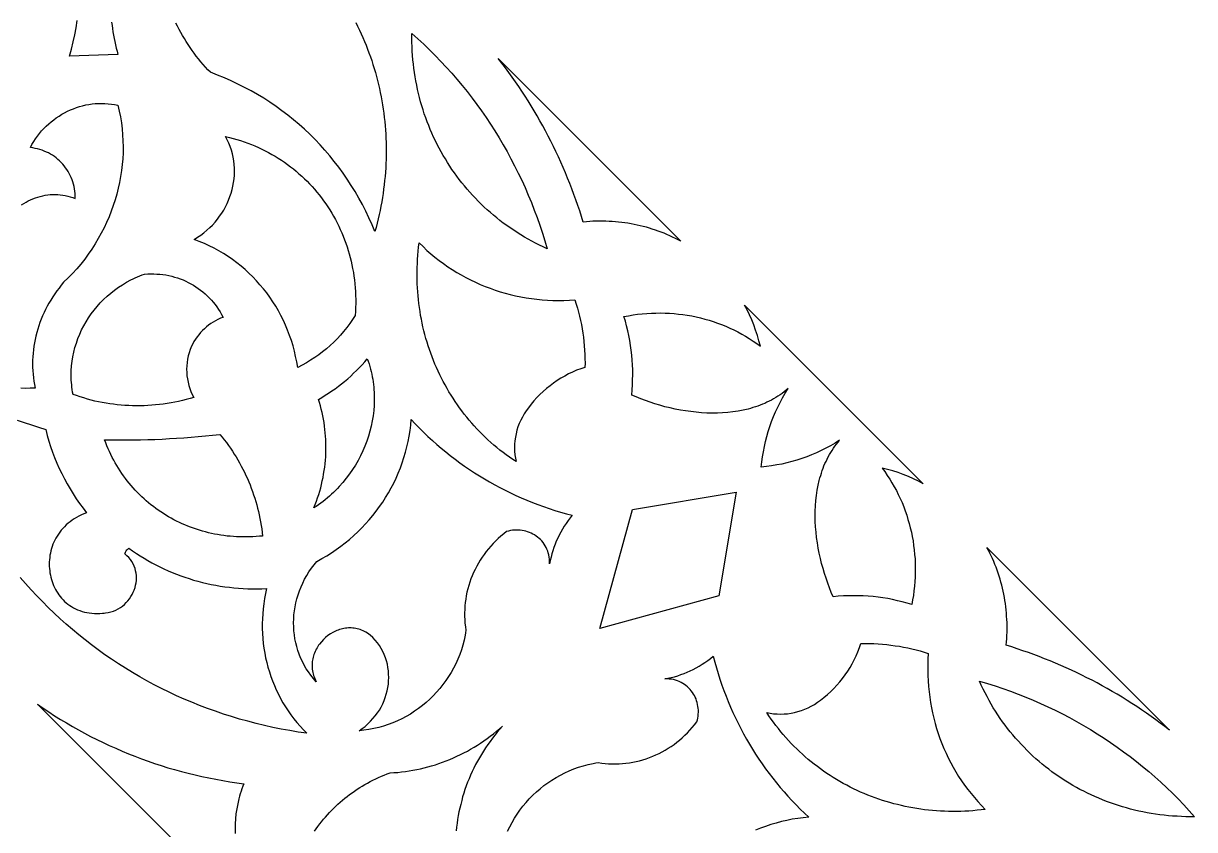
# Model space of a CAD drawing. Extents: x 1908 to 2928, y -299 to 721.
# Drawn here: x 2686.4 to 2806.1, y 395.1 to 477.5 of the extents above; entities that cross this region are included whole.
import ezdxf

# ---------------------------------------------------------------- set-up
doc = ezdxf.new("R2010")
doc.units = 0
doc.layers.add('BITMAP_LAYER', color=18, linetype='CONTINUOUS')

msp = doc.modelspace()

# ---------------------------------------------------------------- linework, layer by layer
at = {"layer": 'BITMAP_LAYER'}
for points in [[(2695.38, 477.6), (2695.42, 477.26), (2695.46, 476.93), (2695.51, 476.6), (2695.56, 476.27), (2695.62, 475.94), (2695.69, 475.6), (2695.76, 475.27), (2695.84, 474.95), (2695.93, 474.62), (2696.02, 474.29), (2691.06, 474.13), (2691.26, 474.85), (2691.45, 475.57), (2691.61, 476.3), (2691.75, 477.03), (2691.86, 477.76)], [(2720.34, 477.55), (2720.53, 477.17), (2720.72, 476.79), (2720.9, 476.41), (2721.07, 476.02), (2721.23, 475.63), (2721.4, 475.24), (2721.55, 474.85), (2721.7, 474.45), (2721.84, 474.06), (2721.98, 473.66), (2722.11, 473.25), (2722.24, 472.85), (2722.35, 472.44), (2722.47, 472.04), (2722.57, 471.63), (2722.68, 471.21), (2722.77, 470.8), (2722.86, 470.39), (2722.94, 469.97), (2723.02, 469.55), (2723.09, 469.13), (2723.15, 468.71), (2723.21, 468.29), (2723.26, 467.86), (2723.31, 467.44), (2723.35, 467.01), (2723.38, 466.59), (2723.41, 466.16), (2723.43, 465.73), (2723.45, 465.3), (2723.46, 464.87), (2723.46, 464.44), (2723.46, 464), (2723.45, 463.57), (2723.43, 463.14), (2723.41, 462.7), (2723.38, 462.27), (2723.34, 461.83), (2723.3, 461.4), (2723.25, 460.96), (2723.2, 460.53), (2723.14, 460.09), (2723.07, 459.66), (2723, 459.22), (2722.92, 458.79), (2722.83, 458.35), (2722.74, 457.92), (2722.64, 457.48), (2722.54, 457.05), (2722.42, 456.62), (2722.31, 456.18), (2722.01, 456.89), (2721.7, 457.59), (2721.37, 458.28), (2721.03, 458.95), (2720.66, 459.62), (2720.28, 460.27), (2719.89, 460.91), (2719.48, 461.54), (2719.05, 462.16), (2718.61, 462.77), (2718.15, 463.36), (2717.68, 463.94), (2717.19, 464.51), (2716.69, 465.06), (2716.18, 465.6), (2715.65, 466.13), (2715.11, 466.64), (2714.55, 467.14), (2713.98, 467.62), (2713.4, 468.09), (2712.8, 468.54), (2712.19, 468.98), (2711.57, 469.4), (2710.94, 469.81), (2710.3, 470.2), (2709.64, 470.57), (2708.98, 470.93), (2708.3, 471.27), (2707.61, 471.6), (2706.91, 471.9), (2706.2, 472.19), (2705.48, 472.47), (2705.23, 472.73), (2704.98, 473), (2704.74, 473.27), (2704.5, 473.55), (2704.27, 473.83), (2704.04, 474.12), (2703.83, 474.41), (2703.61, 474.7), (2703.4, 475), (2703.2, 475.3), (2703.01, 475.6), (2702.82, 475.91), (2702.64, 476.22), (2702.46, 476.53), (2702.29, 476.85), (2702.12, 477.17), (2701.96, 477.49)], [(2686.17, 458.92), (2686.4, 459.06), (2686.62, 459.2), (2686.85, 459.33), (2687.09, 459.44), (2687.33, 459.54), (2687.58, 459.64), (2687.82, 459.72), (2688.07, 459.79), (2688.33, 459.85), (2688.58, 459.9), (2688.84, 459.94), (2689.09, 459.97), (2689.35, 459.98), (2689.61, 459.99), (2689.87, 459.98), (2690.13, 459.96), (2690.39, 459.92), (2690.64, 459.88), (2690.9, 459.82), (2691.15, 459.75), (2691.4, 459.67), (2691.65, 459.57), (2691.65, 459.82), (2691.64, 460.07), (2691.61, 460.32), (2691.58, 460.56), (2691.53, 460.8), (2691.47, 461.03), (2691.41, 461.26), (2691.33, 461.49), (2691.24, 461.71), (2691.14, 461.92), (2691.04, 462.13), (2690.92, 462.33), (2690.8, 462.53), (2690.67, 462.72), (2690.53, 462.9), (2690.38, 463.08), (2690.22, 463.25), (2690.06, 463.41), (2689.88, 463.57), (2689.7, 463.72), (2689.52, 463.85), (2689.32, 463.99), (2689.12, 464.11), (2688.92, 464.22), (2688.71, 464.32), (2688.49, 464.42), (2688.26, 464.5), (2688.03, 464.58), (2687.8, 464.64), (2687.56, 464.69), (2687.32, 464.74), (2687.07, 464.77), (2687.23, 465.08), (2687.41, 465.38), (2687.6, 465.67), (2687.8, 465.95), (2688, 466.22), (2688.22, 466.48), (2688.45, 466.73), (2688.69, 466.97), (2688.94, 467.2), (2689.19, 467.41), (2689.45, 467.62), (2689.72, 467.82), (2690, 468), (2690.28, 468.18), (2690.57, 468.34), (2690.86, 468.49), (2691.16, 468.63), (2691.47, 468.75), (2691.78, 468.87), (2692.09, 468.97), (2692.41, 469.05), (2692.73, 469.13), (2693.05, 469.19), (2693.38, 469.24), (2693.7, 469.27), (2694.03, 469.29), (2694.36, 469.29), (2694.69, 469.28), (2695.02, 469.26), (2695.35, 469.22), (2695.68, 469.17), (2696.01, 469.1), (2696.15, 468.5), (2696.27, 467.9), (2696.37, 467.29), (2696.45, 466.68), (2696.5, 466.08), (2696.53, 465.47), (2696.55, 464.86), (2696.54, 464.25), (2696.51, 463.64), (2696.46, 463.03), (2696.39, 462.42), (2696.3, 461.82), (2696.19, 461.22), (2696.06, 460.62), (2695.91, 460.02), (2695.74, 459.43), (2695.55, 458.85), (2695.34, 458.27), (2695.11, 457.69), (2694.86, 457.13), (2694.6, 456.57), (2694.31, 456.01), (2694.01, 455.47), (2693.69, 454.93), (2693.35, 454.4), (2692.99, 453.88), (2692.62, 453.37), (2692.22, 452.87), (2691.81, 452.39), (2691.38, 451.91), (2690.94, 451.45), (2690.47, 451), (2690.23, 450.71), (2690, 450.42), (2689.77, 450.12), (2689.56, 449.82), (2689.35, 449.51), (2689.16, 449.19), (2688.97, 448.88), (2688.79, 448.56), (2688.62, 448.23), (2688.47, 447.9), (2688.32, 447.57), (2688.18, 447.23), (2688.05, 446.89), (2687.93, 446.55), (2687.82, 446.21), (2687.73, 445.86), (2687.64, 445.51), (2687.56, 445.16), (2687.49, 444.81), (2687.43, 444.46), (2687.38, 444.1), (2687.35, 443.75), (2687.32, 443.39), (2687.3, 443.03), (2687.3, 442.67), (2687.3, 442.32), (2687.32, 441.96), (2687.34, 441.6), (2687.38, 441.25), (2687.43, 440.89), (2687.49, 440.54), (2687.56, 440.19), (2687.06, 440.17), (2686.57, 440.16), (2686.08, 440.17)], [(2685.7, 436.91), (2686.44, 436.68), (2687.17, 436.45), (2687.91, 436.2), (2688.64, 435.95), (2688.79, 435.36), (2688.96, 434.78), (2689.14, 434.21), (2689.34, 433.64), (2689.55, 433.08), (2689.77, 432.53), (2690.02, 431.98), (2690.27, 431.45), (2690.54, 430.91), (2690.83, 430.39), (2691.12, 429.88), (2691.44, 429.37), (2691.76, 428.88), (2692.1, 428.39), (2692.45, 427.91), (2692.82, 427.44), (2692.55, 427.34), (2692.28, 427.22), (2692.03, 427.1), (2691.79, 426.97), (2691.56, 426.83), (2691.33, 426.68), (2691.12, 426.53), (2690.92, 426.37), (2690.73, 426.2), (2690.55, 426.02), (2690.38, 425.84), (2690.22, 425.66), (2690.07, 425.46), (2689.93, 425.27), (2689.8, 425.07), (2689.68, 424.86), (2689.57, 424.65), (2689.47, 424.44), (2689.38, 424.22), (2689.3, 424), (2689.23, 423.78), (2689.17, 423.56), (2689.12, 423.33), (2689.07, 423.11), (2689.04, 422.88), (2689.02, 422.65), (2689, 422.43), (2689, 422.2), (2689, 421.97), (2689.01, 421.75), (2689.04, 421.52), (2689.07, 421.3), (2689.11, 421.08), (2689.15, 420.86), (2689.21, 420.64), (2689.28, 420.43), (2689.35, 420.22), (2689.44, 420.01), (2689.53, 419.81), (2689.63, 419.61), (2689.74, 419.42), (2689.86, 419.23), (2689.98, 419.05), (2690.12, 418.88), (2690.26, 418.71), (2690.41, 418.55), (2690.57, 418.39), (2690.74, 418.24), (2690.91, 418.1), (2691.09, 417.97), (2691.28, 417.85), (2691.48, 417.73), (2691.69, 417.63), (2691.9, 417.53), (2692.12, 417.44), (2692.35, 417.37), (2692.59, 417.3), (2692.83, 417.25), (2693.08, 417.21), (2693.34, 417.18), (2693.61, 417.16), (2693.88, 417.16), (2694.16, 417.16), (2694.45, 417.18), (2694.6, 417.19), (2694.75, 417.21), (2695.03, 417.25), (2695.3, 417.32), (2695.56, 417.4), (2695.81, 417.5), (2696.05, 417.62), (2696.27, 417.76), (2696.49, 417.91), (2696.69, 418.08), (2696.87, 418.26), (2697.05, 418.45), (2697.2, 418.65), (2697.35, 418.87), (2697.48, 419.09), (2697.59, 419.32), (2697.69, 419.55), (2697.77, 419.79), (2697.83, 420.03), (2697.88, 420.28), (2697.91, 420.53), (2697.92, 420.78), (2697.91, 421.03), (2697.88, 421.27), (2697.83, 421.52), (2697.77, 421.76), (2697.68, 421.99), (2697.58, 422.22), (2697.45, 422.45), (2697.3, 422.66), (2697.13, 422.87), (2696.93, 423.06), (2696.72, 423.25), (2696.75, 423.33), (2696.79, 423.41), (2696.83, 423.49), (2696.88, 423.57), (2696.94, 423.64), (2697, 423.7), (2697.07, 423.76), (2697.15, 423.82), (2697.52, 423.55), (2697.91, 423.29), (2698.3, 423.04), (2698.69, 422.79), (2699.09, 422.56), (2699.49, 422.33), (2699.9, 422.12), (2700.31, 421.91), (2700.73, 421.71), (2701.15, 421.52), (2701.58, 421.34), (2702.01, 421.17), (2702.44, 421.01), (2702.88, 420.85), (2703.32, 420.71), (2703.76, 420.57), (2704.21, 420.45), (2704.66, 420.33), (2705.11, 420.22), (2705.57, 420.13), (2706.03, 420.04), (2706.49, 419.96), (2706.95, 419.89), (2707.42, 419.83), (2707.89, 419.78), (2708.36, 419.74), (2708.83, 419.7), (2709.3, 419.68), (2709.78, 419.67), (2710.25, 419.67), (2710.73, 419.68), (2711.21, 419.69), (2711.1, 419.18), (2711.01, 418.67), (2710.93, 418.15), (2710.87, 417.64), (2710.83, 417.13), (2710.8, 416.62), (2710.78, 416.11), (2710.79, 415.6), (2710.81, 415.1), (2710.84, 414.59), (2710.89, 414.09), (2710.96, 413.6), (2711.04, 413.11), (2711.13, 412.62), (2711.24, 412.13), (2711.37, 411.65), (2711.51, 411.18), (2711.66, 410.71), (2711.83, 410.25), (2712.02, 409.79), (2712.22, 409.34), (2712.43, 408.9), (2712.66, 408.46), (2712.9, 408.03), (2713.16, 407.61), (2713.43, 407.19), (2713.72, 406.79), (2714.01, 406.39), (2714.33, 406.01), (2714.65, 405.63), (2714.99, 405.26), (2715.34, 404.91), (2714.46, 405.03), (2713.59, 405.18), (2712.72, 405.34), (2711.86, 405.51), (2711, 405.7), (2710.15, 405.91), (2709.3, 406.13), (2708.47, 406.36), (2707.64, 406.61), (2706.81, 406.87), (2706, 407.15), (2705.19, 407.44), (2704.38, 407.75), (2703.59, 408.07), (2702.8, 408.4), (2702.02, 408.75), (2701.25, 409.11), (2700.49, 409.48), (2699.73, 409.87), (2698.98, 410.27), (2698.25, 410.69), (2697.52, 411.11), (2696.8, 411.55), (2696.08, 412), (2695.38, 412.47), (2694.69, 412.94), (2694, 413.43), (2693.33, 413.93), (2692.66, 414.45), (2692.01, 414.97), (2691.36, 415.51), (2690.73, 416.05), (2690.1, 416.61), (2689.49, 417.19), (2688.88, 417.77), (2688.29, 418.36), (2687.71, 418.96), (2687.14, 419.58), (2686.58, 420.21), (2686.03, 420.84)], [(2735.88, 394.89), (2736.09, 395.35), (2736.33, 395.79), (2736.58, 396.22), (2736.85, 396.65), (2737.14, 397.06), (2737.45, 397.45), (2737.77, 397.84), (2738.1, 398.21), (2738.45, 398.57), (2738.82, 398.91), (2739.2, 399.24), (2739.59, 399.56), (2739.99, 399.85), (2740.41, 400.13), (2740.84, 400.4), (2741.28, 400.64), (2741.73, 400.87), (2742.19, 401.08), (2742.66, 401.27), (2743.14, 401.44), (2743.63, 401.59), (2744.13, 401.72), (2744.63, 401.82), (2744.89, 401.87), (2745.15, 401.91), (2745.5, 401.85), (2745.86, 401.81), (2746.21, 401.78), (2746.57, 401.77), (2746.92, 401.77), (2747.28, 401.78), (2747.63, 401.8), (2747.98, 401.84), (2748.33, 401.88), (2748.68, 401.94), (2749.03, 402.02), (2749.37, 402.1), (2749.71, 402.2), (2750.05, 402.3), (2750.39, 402.42), (2750.72, 402.55), (2751.04, 402.69), (2751.37, 402.85), (2751.68, 403.01), (2752, 403.18), (2752.3, 403.37), (2752.61, 403.56), (2752.9, 403.77), (2753.19, 403.99), (2753.47, 404.21), (2753.75, 404.45), (2754.02, 404.7), (2754.28, 404.95), (2754.53, 405.22), (2754.77, 405.49), (2755.01, 405.77), (2755.23, 406.07), (2755.29, 406.27), (2755.33, 406.46), (2755.36, 406.66), (2755.38, 406.86), (2755.39, 407.06), (2755.39, 407.26), (2755.37, 407.46), (2755.35, 407.65), (2755.31, 407.85), (2755.27, 408.04), (2755.21, 408.22), (2755.15, 408.41), (2755.07, 408.58), (2754.98, 408.76), (2754.89, 408.92), (2754.78, 409.09), (2754.67, 409.24), (2754.54, 409.39), (2754.41, 409.53), (2754.27, 409.66), (2754.12, 409.79), (2753.96, 409.9), (2753.79, 410.01), (2753.62, 410.11), (2753.43, 410.19), (2753.24, 410.27), (2753.05, 410.33), (2752.84, 410.39), (2752.63, 410.43), (2752.41, 410.45), (2752.18, 410.47), (2751.95, 410.47), (2752.28, 410.53), (2752.62, 410.61), (2752.95, 410.69), (2753.28, 410.79), (2753.61, 410.9), (2753.93, 411.02), (2754.25, 411.15), (2754.56, 411.29), (2754.87, 411.44), (2755.18, 411.6), (2755.48, 411.78), (2755.77, 411.96), (2756.06, 412.15), (2756.35, 412.35), (2756.63, 412.56), (2756.9, 412.78), (2757.06, 412.19), (2757.23, 411.6), (2757.4, 411.01), (2757.59, 410.42), (2757.79, 409.84), (2758, 409.27), (2758.22, 408.7), (2758.44, 408.14), (2758.68, 407.58), (2758.93, 407.02), (2759.19, 406.47), (2759.45, 405.93), (2759.73, 405.39), (2760.01, 404.85), (2760.31, 404.32), (2760.61, 403.8), (2760.93, 403.29), (2761.25, 402.78), (2761.58, 402.27), (2761.92, 401.77), (2762.27, 401.28), (2762.63, 400.8), (2762.99, 400.32), (2763.37, 399.84), (2763.75, 399.38), (2764.15, 398.92), (2764.55, 398.47), (2764.96, 398.02), (2765.38, 397.59), (2765.8, 397.16), (2766.24, 396.73), (2766.68, 396.32), (2766.12, 396.27), (2765.55, 396.2), (2764.99, 396.11), (2764.44, 396), (2763.89, 395.88), (2763.34, 395.73), (2762.8, 395.57), (2762.27, 395.39), (2761.74, 395.2), (2761.22, 394.99)], [(2716.4, 379.27), (2687.78, 407.88), (2688.36, 407.48), (2688.95, 407.09), (2689.54, 406.7), (2690.14, 406.33), (2690.75, 405.96), (2691.36, 405.6), (2691.98, 405.25), (2692.6, 404.91), (2693.23, 404.59), (2693.86, 404.27), (2694.5, 403.96), (2695.14, 403.66), (2695.79, 403.37), (2696.44, 403.08), (2697.1, 402.81), (2697.76, 402.55), (2698.43, 402.3), (2699.1, 402.06), (2699.77, 401.83), (2700.45, 401.6), (2701.14, 401.39), (2701.82, 401.19), (2702.51, 401), (2703.21, 400.82), (2703.91, 400.65), (2704.61, 400.49), (2705.32, 400.34), (2706.03, 400.2), (2706.74, 400.07), (2707.46, 399.95), (2708.18, 399.84), (2708.9, 399.74), (2708.8, 399.49), (2708.71, 399.24), (2708.62, 398.98), (2708.54, 398.73), (2708.46, 398.47), (2708.39, 398.22), (2708.27, 397.71), (2708.17, 397.19), (2708.09, 396.68), (2708.04, 396.17), (2708.01, 395.66), (2708, 395.15), (2708.01, 394.65)], [(2716.12, 394.9), (2716.29, 395.15), (2716.48, 395.39), (2716.66, 395.64), (2716.85, 395.87), (2717.05, 396.11), (2717.24, 396.34), (2717.45, 396.57), (2717.66, 396.8), (2717.87, 397.02), (2718.09, 397.24), (2718.31, 397.45), (2718.53, 397.66), (2718.76, 397.87), (2719, 398.07), (2719.24, 398.26), (2719.48, 398.46), (2719.72, 398.64), (2719.97, 398.83), (2720.23, 399), (2720.49, 399.18), (2720.75, 399.35), (2721.01, 399.51), (2721.28, 399.67), (2721.55, 399.82), (2721.83, 399.97), (2722.11, 400.12), (2722.39, 400.25), (2722.68, 400.39), (2722.97, 400.52), (2723.26, 400.64), (2723.56, 400.75), (2723.85, 400.86), (2724.25, 400.88), (2724.64, 400.91), (2725.03, 400.95), (2725.42, 401), (2725.81, 401.06), (2726.2, 401.12), (2726.58, 401.2), (2726.97, 401.28), (2727.35, 401.37), (2727.73, 401.47), (2728.11, 401.57), (2728.49, 401.69), (2728.86, 401.81), (2729.23, 401.94), (2729.6, 402.08), (2729.97, 402.23), (2730.33, 402.39), (2730.69, 402.55), (2731.05, 402.72), (2731.41, 402.9), (2731.76, 403.09), (2732.1, 403.28), (2732.45, 403.49), (2732.79, 403.7), (2733.12, 403.91), (2733.46, 404.14), (2733.78, 404.37), (2734.11, 404.61), (2734.42, 404.86), (2734.74, 405.11), (2735.05, 405.37), (2735.35, 405.64), (2735.08, 405.34), (2734.82, 405.03), (2734.57, 404.72), (2734.32, 404.4), (2734.08, 404.07), (2733.85, 403.75), (2733.62, 403.42), (2733.41, 403.08), (2733.2, 402.74), (2732.99, 402.4), (2732.8, 402.05), (2732.61, 401.7), (2732.43, 401.34), (2732.26, 400.99), (2732.1, 400.63), (2731.94, 400.26), (2731.79, 399.9), (2731.65, 399.53), (2731.52, 399.15), (2731.4, 398.78), (2731.28, 398.4), (2731.18, 398.02), (2731.08, 397.64), (2730.99, 397.26), (2730.9, 396.88), (2730.83, 396.49), (2730.77, 396.1), (2730.71, 395.71), (2730.66, 395.32), (2730.62, 394.93)]]:
    msp.add_lwpolyline(points, dxfattribs=at)
for points in [[(2726.7, 475.89), (2727.31, 475.33), (2727.9, 474.75), (2728.48, 474.17), (2729.05, 473.58), (2729.61, 472.98), (2730.16, 472.37), (2730.69, 471.75), (2731.22, 471.13), (2731.73, 470.49), (2732.24, 469.84), (2732.73, 469.19), (2733.21, 468.52), (2733.67, 467.85), (2734.13, 467.17), (2734.57, 466.48), (2735, 465.78), (2735.42, 465.07), (2735.82, 464.36), (2736.22, 463.64), (2736.6, 462.91), (2736.97, 462.17), (2737.32, 461.43), (2737.66, 460.68), (2737.99, 459.92), (2738.31, 459.16), (2738.61, 458.39), (2738.9, 457.61), (2739.18, 456.83), (2739.44, 456.04), (2739.69, 455.24), (2739.93, 454.44), (2739.53, 454.62), (2739.13, 454.81), (2738.74, 455), (2738.35, 455.21), (2737.97, 455.42), (2737.6, 455.63), (2737.22, 455.85), (2736.86, 456.08), (2736.5, 456.32), (2736.14, 456.56), (2735.79, 456.8), (2735.44, 457.06), (2735.1, 457.32), (2734.77, 457.58), (2734.44, 457.85), (2734.12, 458.13), (2733.8, 458.41), (2733.49, 458.7), (2733.18, 458.99), (2732.88, 459.29), (2732.58, 459.59), (2732.29, 459.9), (2732.01, 460.21), (2731.73, 460.53), (2731.46, 460.85), (2731.19, 461.18), (2730.93, 461.51), (2730.68, 461.85), (2730.43, 462.19), (2730.19, 462.54), (2729.96, 462.89), (2729.73, 463.25), (2729.51, 463.61), (2729.29, 463.97), (2729.08, 464.34), (2728.88, 464.71), (2728.68, 465.09), (2728.5, 465.47), (2728.31, 465.85), (2728.14, 466.24), (2727.97, 466.63), (2727.81, 467.03), (2727.65, 467.42), (2727.5, 467.83), (2727.36, 468.23), (2727.23, 468.64), (2727.1, 469.05), (2726.98, 469.46), (2726.87, 469.88), (2726.77, 470.3), (2726.67, 470.72), (2726.58, 471.15), (2726.49, 471.58), (2726.42, 472.01), (2726.35, 472.44), (2726.29, 472.88), (2726.24, 473.31), (2726.19, 473.75), (2726.16, 474.2), (2726.13, 474.64), (2726.1, 475.09), (2726.09, 475.53), (2726.09, 475.98), (2726.09, 476.44)], [(2753.61, 455.2), (2753.33, 455.35), (2753.04, 455.49), (2752.76, 455.63), (2752.47, 455.76), (2752.18, 455.89), (2751.88, 456.01), (2751.59, 456.13), (2751.29, 456.24), (2750.99, 456.34), (2750.68, 456.44), (2750.38, 456.54), (2750.07, 456.63), (2749.76, 456.71), (2749.45, 456.79), (2749.14, 456.86), (2748.82, 456.92), (2748.51, 456.98), (2748.19, 457.04), (2747.87, 457.08), (2747.55, 457.13), (2747.23, 457.16), (2746.9, 457.19), (2746.58, 457.22), (2746.25, 457.23), (2745.93, 457.25), (2745.6, 457.25), (2745.27, 457.25), (2744.94, 457.25), (2744.61, 457.24), (2744.28, 457.22), (2743.95, 457.19), (2743.61, 457.16), (2743.44, 457.73), (2743.25, 458.3), (2743.06, 458.87), (2742.87, 459.43), (2742.66, 459.99), (2742.45, 460.55), (2742.24, 461.1), (2742.02, 461.66), (2741.79, 462.2), (2741.56, 462.75), (2741.32, 463.29), (2741.07, 463.83), (2740.82, 464.37), (2740.56, 464.9), (2740.3, 465.43), (2740.03, 465.95), (2739.75, 466.48), (2739.47, 466.99), (2739.19, 467.51), (2738.89, 468.02), (2738.59, 468.53), (2738.29, 469.03), (2737.98, 469.54), (2737.66, 470.03), (2737.34, 470.53), (2737.01, 471.02), (2736.68, 471.5), (2736.34, 471.98), (2736, 472.46), (2735.65, 472.93), (2735.29, 473.4), (2734.93, 473.87)], [(2707.43, 465.82), (2707.81, 465.71), (2708.2, 465.6), (2708.57, 465.49), (2708.95, 465.36), (2709.32, 465.23), (2709.68, 465.08), (2710.04, 464.94), (2710.4, 464.78), (2710.75, 464.61), (2711.09, 464.44), (2711.43, 464.26), (2711.77, 464.08), (2712.1, 463.89), (2712.42, 463.69), (2712.74, 463.48), (2713.06, 463.27), (2713.37, 463.05), (2713.67, 462.82), (2713.97, 462.59), (2714.26, 462.35), (2714.54, 462.1), (2714.82, 461.85), (2715.1, 461.59), (2715.36, 461.33), (2715.63, 461.06), (2715.88, 460.79), (2716.13, 460.51), (2716.37, 460.22), (2716.61, 459.93), (2716.84, 459.63), (2717.06, 459.33), (2717.28, 459.03), (2717.49, 458.72), (2717.69, 458.4), (2717.89, 458.08), (2718.08, 457.75), (2718.26, 457.42), (2718.44, 457.09), (2718.6, 456.75), (2718.76, 456.41), (2718.92, 456.06), (2719.06, 455.71), (2719.2, 455.36), (2719.33, 455), (2719.46, 454.64), (2719.57, 454.27), (2719.68, 453.9), (2719.78, 453.53), (2719.87, 453.16), (2719.96, 452.78), (2720.03, 452.4), (2720.1, 452.01), (2720.16, 451.63), (2720.21, 451.24), (2720.25, 450.84), (2720.29, 450.45), (2720.31, 450.05), (2720.33, 449.65), (2720.34, 449.25), (2720.34, 448.85), (2720.33, 448.44), (2720.31, 448.03), (2720.28, 447.62), (2720.01, 447.2), (2719.73, 446.78), (2719.43, 446.38), (2719.11, 445.98), (2718.79, 445.6), (2718.45, 445.23), (2718.09, 444.88), (2717.73, 444.53), (2717.35, 444.2), (2716.96, 443.89), (2716.56, 443.59), (2716.15, 443.3), (2715.73, 443.03), (2715.3, 442.77), (2714.86, 442.53), (2714.41, 442.31), (2714.31, 442.87), (2714.2, 443.43), (2714.07, 443.98), (2713.93, 444.52), (2713.76, 445.06), (2713.58, 445.58), (2713.38, 446.1), (2713.17, 446.61), (2712.94, 447.11), (2712.69, 447.6), (2712.43, 448.09), (2712.16, 448.56), (2711.86, 449.02), (2711.56, 449.47), (2711.24, 449.91), (2710.9, 450.34), (2710.55, 450.76), (2710.19, 451.16), (2709.81, 451.55), (2709.42, 451.93), (2709.02, 452.3), (2708.61, 452.65), (2708.18, 452.99), (2707.74, 453.32), (2707.29, 453.63), (2706.82, 453.93), (2706.35, 454.21), (2705.86, 454.48), (2705.36, 454.73), (2704.86, 454.97), (2704.34, 455.19), (2703.81, 455.39), (2704.16, 455.6), (2704.49, 455.83), (2704.81, 456.07), (2705.12, 456.32), (2705.41, 456.59), (2705.68, 456.86), (2705.95, 457.15), (2706.19, 457.45), (2706.42, 457.75), (2706.64, 458.07), (2706.84, 458.39), (2707.02, 458.73), (2707.19, 459.06), (2707.34, 459.41), (2707.48, 459.76), (2707.59, 460.12), (2707.7, 460.48), (2707.78, 460.84), (2707.85, 461.21), (2707.9, 461.57), (2707.93, 461.94), (2707.94, 462.31), (2707.93, 462.68), (2707.91, 463.05), (2707.87, 463.42), (2707.81, 463.79), (2707.73, 464.15), (2707.63, 464.51), (2707.51, 464.87), (2707.37, 465.22), (2707.21, 465.57), (2707.03, 465.91)], [(2727.23, 454.65), (2727.63, 454.27), (2728.03, 453.91), (2728.45, 453.57), (2728.88, 453.23), (2729.31, 452.91), (2729.76, 452.6), (2730.21, 452.3), (2730.67, 452.02), (2731.13, 451.75), (2731.61, 451.49), (2732.09, 451.24), (2732.58, 451.01), (2733.07, 450.79), (2733.57, 450.58), (2734.08, 450.39), (2734.59, 450.21), (2735.11, 450.04), (2735.63, 449.89), (2736.15, 449.75), (2736.69, 449.63), (2737.22, 449.52), (2737.76, 449.42), (2738.31, 449.34), (2738.86, 449.27), (2739.41, 449.22), (2739.96, 449.18), (2740.52, 449.15), (2741.08, 449.14), (2741.64, 449.14), (2742.2, 449.16), (2742.77, 449.2), (2742.9, 448.78), (2743.02, 448.37), (2743.14, 447.95), (2743.24, 447.53), (2743.34, 447.1), (2743.43, 446.68), (2743.5, 446.25), (2743.57, 445.82), (2743.63, 445.38), (2743.68, 444.95), (2743.72, 444.51), (2743.76, 444.07), (2743.78, 443.64), (2743.79, 443.2), (2743.8, 442.75), (2743.79, 442.31), (2743.36, 442.17), (2742.94, 442.01), (2742.53, 441.83), (2742.12, 441.63), (2741.72, 441.42), (2741.33, 441.2), (2740.95, 440.96), (2740.58, 440.7), (2740.22, 440.43), (2739.87, 440.15), (2739.52, 439.85), (2739.19, 439.54), (2738.88, 439.22), (2738.57, 438.88), (2738.28, 438.53), (2738, 438.17), (2737.77, 437.87), (2737.57, 437.55), (2737.39, 437.23), (2737.22, 436.9), (2737.07, 436.57), (2736.94, 436.22), (2736.83, 435.88), (2736.74, 435.52), (2736.67, 435.17), (2736.62, 434.81), (2736.59, 434.45), (2736.58, 434.1), (2736.59, 433.74), (2736.62, 433.38), (2736.67, 433.02), (2736.74, 432.67), (2736.4, 432.9), (2736.07, 433.13), (2735.74, 433.37), (2735.41, 433.61), (2735.1, 433.86), (2734.78, 434.11), (2734.47, 434.37), (2734.17, 434.64), (2733.87, 434.91), (2733.58, 435.18), (2733.3, 435.46), (2733.02, 435.74), (2732.74, 436.03), (2732.47, 436.32), (2732.21, 436.62), (2731.95, 436.92), (2731.7, 437.23), (2731.45, 437.54), (2731.21, 437.85), (2730.97, 438.17), (2730.74, 438.49), (2730.52, 438.82), (2730.3, 439.15), (2730.09, 439.48), (2729.88, 439.82), (2729.68, 440.16), (2729.49, 440.51), (2729.3, 440.85), (2729.12, 441.21), (2728.94, 441.56), (2728.77, 441.92), (2728.61, 442.28), (2728.45, 442.64), (2728.3, 443.01), (2728.15, 443.38), (2728.02, 443.75), (2727.88, 444.13), (2727.76, 444.51), (2727.64, 444.89), (2727.52, 445.27), (2727.42, 445.66), (2727.32, 446.05), (2727.22, 446.44), (2727.14, 446.83), (2727.06, 447.22), (2726.98, 447.62), (2726.92, 448.02), (2726.86, 448.42), (2726.8, 448.82), (2726.76, 449.23), (2726.72, 449.63), (2726.68, 450.04), (2726.66, 450.45), (2726.64, 450.86), (2726.63, 451.27), (2726.62, 451.69), (2726.62, 452.1), (2726.63, 452.52), (2726.65, 452.93), (2726.67, 453.35), (2726.7, 453.77), (2726.74, 454.19), (2726.78, 454.61), (2726.84, 455.03)], [(2699.7, 451.87), (2700.01, 451.85), (2700.32, 451.83), (2700.63, 451.79), (2700.93, 451.75), (2701.23, 451.69), (2701.53, 451.62), (2701.82, 451.54), (2702.11, 451.45), (2702.4, 451.35), (2702.68, 451.24), (2702.95, 451.12), (2703.22, 450.99), (2703.48, 450.85), (2703.74, 450.71), (2704, 450.55), (2704.24, 450.38), (2704.48, 450.2), (2704.72, 450.02), (2704.94, 449.82), (2705.16, 449.62), (2705.37, 449.41), (2705.58, 449.19), (2705.77, 448.96), (2705.96, 448.72), (2706.14, 448.48), (2706.31, 448.23), (2706.47, 447.97), (2706.63, 447.7), (2706.77, 447.42), (2706.51, 447.32), (2706.25, 447.2), (2706, 447.08), (2705.76, 446.94), (2705.52, 446.78), (2705.29, 446.62), (2705.07, 446.45), (2704.86, 446.26), (2704.66, 446.07), (2704.47, 445.87), (2704.29, 445.65), (2704.12, 445.43), (2703.95, 445.2), (2703.8, 444.96), (2703.67, 444.71), (2703.54, 444.46), (2703.41, 444.13), (2703.31, 443.8), (2703.22, 443.47), (2703.15, 443.13), (2703.1, 442.79), (2703.07, 442.45), (2703.05, 442.12), (2703.06, 441.78), (2703.08, 441.45), (2703.13, 441.12), (2703.19, 440.79), (2703.27, 440.47), (2703.38, 440.15), (2703.49, 439.84), (2703.63, 439.54), (2703.79, 439.24), (2703.4, 439.13), (2703.01, 439.02), (2702.62, 438.92), (2702.23, 438.83), (2701.84, 438.75), (2701.45, 438.68), (2701.06, 438.61), (2700.66, 438.56), (2700.27, 438.51), (2699.88, 438.47), (2699.48, 438.43), (2699.09, 438.41), (2698.7, 438.39), (2698.3, 438.38), (2697.91, 438.38), (2697.52, 438.38), (2697.13, 438.4), (2696.74, 438.42), (2696.35, 438.45), (2695.96, 438.48), (2695.58, 438.53), (2695.19, 438.58), (2694.81, 438.64), (2694.42, 438.71), (2694.04, 438.79), (2693.66, 438.87), (2693.29, 438.97), (2692.91, 439.07), (2692.54, 439.18), (2692.17, 439.29), (2691.8, 439.42), (2691.43, 439.55), (2691.39, 439.79), (2691.35, 440.03), (2691.32, 440.28), (2691.29, 440.52), (2691.27, 440.76), (2691.25, 441.01), (2691.24, 441.25), (2691.24, 441.49), (2691.25, 441.97), (2691.28, 442.45), (2691.34, 442.93), (2691.42, 443.4), (2691.51, 443.87), (2691.63, 444.34), (2691.77, 444.79), (2691.93, 445.25), (2692.11, 445.69), (2692.31, 446.13), (2692.53, 446.55), (2692.77, 446.97), (2693.02, 447.38), (2693.3, 447.78), (2693.59, 448.17), (2693.89, 448.54), (2694.22, 448.9), (2694.56, 449.25), (2694.91, 449.58), (2695.28, 449.9), (2695.67, 450.21), (2696.07, 450.49), (2696.48, 450.76), (2696.91, 451.02), (2697.35, 451.25), (2697.58, 451.36), (2697.8, 451.47), (2698.03, 451.57), (2698.27, 451.66), (2698.51, 451.75), (2698.75, 451.84), (2699.07, 451.86), (2699.38, 451.87)], [(2778.39, 430.41), (2777.89, 430.67), (2777.39, 430.92), (2776.87, 431.14), (2776.35, 431.35), (2775.82, 431.55), (2775.28, 431.72), (2774.73, 431.88), (2774.18, 432.02), (2774.45, 431.65), (2774.71, 431.27), (2774.96, 430.89), (2775.19, 430.5), (2775.42, 430.11), (2775.64, 429.71), (2775.84, 429.31), (2776.03, 428.9), (2776.22, 428.48), (2776.39, 428.06), (2776.55, 427.64), (2776.7, 427.21), (2776.83, 426.77), (2776.96, 426.34), (2777.07, 425.9), (2777.18, 425.45), (2777.27, 425.01), (2777.35, 424.56), (2777.41, 424.1), (2777.47, 423.65), (2777.51, 423.19), (2777.55, 422.73), (2777.57, 422.27), (2777.58, 421.8), (2777.57, 421.34), (2777.56, 420.87), (2777.53, 420.41), (2777.49, 419.94), (2777.44, 419.47), (2777.38, 419), (2777.3, 418.53), (2777.21, 418.06), (2776.73, 418.21), (2776.24, 418.34), (2775.76, 418.46), (2775.26, 418.57), (2774.77, 418.67), (2774.27, 418.75), (2773.77, 418.82), (2773.27, 418.88), (2772.76, 418.92), (2772.26, 418.95), (2771.75, 418.97), (2771.24, 418.97), (2770.73, 418.96), (2770.22, 418.94), (2769.7, 418.91), (2769.19, 418.86), (2768.99, 419.31), (2768.8, 419.78), (2768.62, 420.26), (2768.45, 420.75), (2768.29, 421.24), (2768.14, 421.75), (2768, 422.26), (2767.87, 422.78), (2767.75, 423.31), (2767.65, 423.84), (2767.56, 424.38), (2767.49, 424.91), (2767.43, 425.46), (2767.38, 426), (2767.35, 426.54), (2767.34, 427.08), (2767.34, 427.62), (2767.36, 428.15), (2767.4, 428.69), (2767.46, 429.22), (2767.54, 429.74), (2767.64, 430.25), (2767.76, 430.76), (2767.82, 431.01), (2767.9, 431.26), (2767.97, 431.51), (2768.06, 431.75), (2768.15, 432), (2768.24, 432.23), (2768.34, 432.47), (2768.45, 432.7), (2768.56, 432.93), (2768.68, 433.16), (2768.8, 433.39), (2768.93, 433.61), (2769.07, 433.82), (2769.21, 434.04), (2769.36, 434.25), (2769.51, 434.45), (2769.68, 434.65), (2769.84, 434.85), (2769.38, 434.57), (2768.91, 434.3), (2768.44, 434.04), (2767.96, 433.81), (2767.47, 433.58), (2766.97, 433.37), (2766.48, 433.18), (2765.97, 433), (2765.47, 432.83), (2764.96, 432.68), (2764.44, 432.55), (2763.92, 432.43), (2763.4, 432.33), (2762.88, 432.24), (2762.35, 432.17), (2761.83, 432.12), (2761.88, 432.65), (2761.95, 433.17), (2762.04, 433.69), (2762.14, 434.22), (2762.26, 434.73), (2762.39, 435.25), (2762.54, 435.76), (2762.7, 436.27), (2762.88, 436.77), (2763.08, 437.27), (2763.29, 437.76), (2763.51, 438.25), (2763.75, 438.73), (2764.01, 439.2), (2764.28, 439.67), (2764.56, 440.14), (2764.36, 439.97), (2764.16, 439.81), (2763.95, 439.65), (2763.74, 439.5), (2763.53, 439.36), (2763.31, 439.22), (2763.09, 439.09), (2762.87, 438.97), (2762.64, 438.85), (2762.41, 438.74), (2762.18, 438.63), (2761.94, 438.53), (2761.7, 438.44), (2761.46, 438.35), (2761.22, 438.26), (2760.97, 438.19), (2760.72, 438.11), (2760.47, 438.05), (2759.96, 437.93), (2759.45, 437.83), (2758.92, 437.75), (2758.4, 437.69), (2757.86, 437.65), (2757.33, 437.63), (2756.79, 437.63), (2756.25, 437.64), (2755.7, 437.67), (2755.16, 437.72), (2754.62, 437.78), (2754.08, 437.85), (2753.55, 437.94), (2753.02, 438.05), (2752.49, 438.16), (2751.97, 438.29), (2751.46, 438.43), (2750.95, 438.58), (2750.45, 438.74), (2749.97, 438.91), (2749.49, 439.1), (2749.02, 439.29), (2748.57, 439.48), (2748.62, 440), (2748.65, 440.51), (2748.67, 441.02), (2748.68, 441.53), (2748.68, 442.04), (2748.66, 442.55), (2748.63, 443.06), (2748.58, 443.56), (2748.53, 444.06), (2748.46, 444.56), (2748.38, 445.06), (2748.28, 445.56), (2748.17, 446.05), (2748.05, 446.54), (2747.92, 447.02), (2747.77, 447.5), (2748.24, 447.59), (2748.71, 447.67), (2749.18, 447.73), (2749.65, 447.78), (2750.11, 447.82), (2750.58, 447.85), (2751.05, 447.86), (2751.51, 447.87), (2751.98, 447.86), (2752.44, 447.84), (2752.9, 447.81), (2753.36, 447.76), (2753.81, 447.71), (2754.26, 447.64), (2754.71, 447.56), (2755.16, 447.47), (2755.61, 447.36), (2756.05, 447.25), (2756.48, 447.12), (2756.92, 446.99), (2757.34, 446.84), (2757.77, 446.68), (2758.19, 446.51), (2758.6, 446.33), (2759.01, 446.13), (2759.42, 445.93), (2759.82, 445.71), (2760.21, 445.49), (2760.6, 445.25), (2760.98, 445), (2761.36, 444.74), (2761.73, 444.47), (2761.59, 445.02), (2761.43, 445.57), (2761.25, 446.11), (2761.06, 446.64), (2760.85, 447.17), (2760.63, 447.68), (2760.38, 448.19), (2760.12, 448.68)], [(2721.62, 442.93), (2721.71, 442.67), (2721.78, 442.4), (2721.86, 442.14), (2721.92, 441.88), (2721.98, 441.62), (2722.03, 441.35), (2722.08, 441.09), (2722.12, 440.82), (2722.15, 440.56), (2722.18, 440.29), (2722.21, 440.02), (2722.22, 439.76), (2722.23, 439.49), (2722.24, 438.96), (2722.22, 438.42), (2722.18, 437.89), (2722.12, 437.36), (2722.03, 436.83), (2721.93, 436.31), (2721.8, 435.79), (2721.65, 435.27), (2721.48, 434.76), (2721.29, 434.26), (2721.07, 433.76), (2720.84, 433.27), (2720.59, 432.79), (2720.31, 432.32), (2720.02, 431.86), (2719.71, 431.41), (2719.38, 430.97), (2719.03, 430.54), (2718.66, 430.12), (2718.47, 429.92), (2718.27, 429.72), (2718.07, 429.53), (2717.87, 429.34), (2717.66, 429.15), (2717.45, 428.96), (2717.23, 428.78), (2717.01, 428.61), (2716.78, 428.43), (2716.55, 428.27), (2716.31, 428.1), (2716.07, 427.94), (2716.21, 428.28), (2716.33, 428.62), (2716.45, 428.97), (2716.56, 429.31), (2716.66, 429.66), (2716.76, 430), (2716.85, 430.35), (2716.92, 430.7), (2717, 431.05), (2717.06, 431.4), (2717.12, 431.75), (2717.17, 432.1), (2717.21, 432.46), (2717.24, 432.81), (2717.27, 433.16), (2717.28, 433.51), (2717.3, 433.86), (2717.3, 434.22), (2717.29, 434.57), (2717.28, 434.92), (2717.26, 435.27), (2717.23, 435.62), (2717.2, 435.96), (2717.15, 436.31), (2717.1, 436.66), (2717.04, 437), (2716.98, 437.34), (2716.9, 437.69), (2716.82, 438.03), (2716.73, 438.36), (2716.63, 438.7), (2716.53, 439.03), (2716.88, 439.24), (2717.23, 439.45), (2717.57, 439.67), (2717.91, 439.9), (2718.24, 440.13), (2718.57, 440.38), (2718.89, 440.63), (2719.21, 440.88), (2719.52, 441.15), (2719.83, 441.42), (2720.13, 441.7), (2720.42, 441.98), (2720.71, 442.27), (2720.99, 442.57), (2721.27, 442.87), (2721.53, 443.18)], [(2726.44, 436.53), (2726.86, 436.1), (2727.29, 435.67), (2727.73, 435.25), (2728.18, 434.84), (2728.63, 434.44), (2729.09, 434.05), (2729.55, 433.66), (2730.02, 433.29), (2730.5, 432.92), (2730.99, 432.56), (2731.48, 432.21), (2731.98, 431.87), (2732.48, 431.54), (2732.99, 431.22), (2733.51, 430.9), (2734.03, 430.6), (2734.56, 430.3), (2735.09, 430.02), (2735.63, 429.74), (2736.18, 429.48), (2736.73, 429.22), (2737.28, 428.97), (2737.84, 428.74), (2738.41, 428.51), (2738.98, 428.29), (2739.55, 428.08), (2740.13, 427.88), (2740.72, 427.69), (2741.3, 427.52), (2741.9, 427.35), (2742.49, 427.19), (2742.27, 426.92), (2742.06, 426.64), (2741.86, 426.36), (2741.67, 426.07), (2741.48, 425.77), (2741.31, 425.47), (2741.15, 425.16), (2741, 424.85), (2740.86, 424.54), (2740.73, 424.22), (2740.61, 423.9), (2740.5, 423.57), (2740.4, 423.24), (2740.32, 422.91), (2740.24, 422.58), (2740.18, 422.24), (2740.18, 422.47), (2740.16, 422.7), (2740.13, 422.92), (2740.09, 423.13), (2740.04, 423.34), (2739.98, 423.53), (2739.9, 423.73), (2739.82, 423.91), (2739.72, 424.08), (2739.61, 424.25), (2739.5, 424.41), (2739.37, 424.56), (2739.24, 424.7), (2739.1, 424.83), (2738.95, 424.96), (2738.79, 425.07), (2738.63, 425.18), (2738.46, 425.27), (2738.29, 425.36), (2738.11, 425.44), (2737.93, 425.5), (2737.74, 425.56), (2737.56, 425.61), (2737.36, 425.64), (2737.17, 425.67), (2736.97, 425.68), (2736.77, 425.68), (2736.57, 425.68), (2736.37, 425.66), (2736.17, 425.62), (2735.97, 425.58), (2735.78, 425.53), (2735.48, 425.3), (2735.2, 425.06), (2734.92, 424.82), (2734.66, 424.57), (2734.4, 424.31), (2734.16, 424.04), (2733.92, 423.76), (2733.7, 423.48), (2733.48, 423.19), (2733.27, 422.9), (2733.08, 422.6), (2732.89, 422.29), (2732.72, 421.98), (2732.55, 421.66), (2732.4, 421.34), (2732.26, 421.01), (2732.13, 420.68), (2732.01, 420.34), (2731.9, 420.01), (2731.81, 419.66), (2731.72, 419.32), (2731.65, 418.97), (2731.59, 418.62), (2731.54, 418.27), (2731.51, 417.92), (2731.49, 417.57), (2731.47, 417.21), (2731.48, 416.86), (2731.49, 416.5), (2731.52, 416.15), (2731.56, 415.79), (2731.62, 415.44), (2731.58, 415.18), (2731.53, 414.93), (2731.43, 414.42), (2731.3, 413.92), (2731.15, 413.44), (2730.98, 412.96), (2730.79, 412.48), (2730.58, 412.02), (2730.35, 411.57), (2730.11, 411.13), (2729.84, 410.7), (2729.56, 410.29), (2729.26, 409.88), (2728.95, 409.49), (2728.62, 409.11), (2728.28, 408.75), (2727.92, 408.39), (2727.55, 408.06), (2727.16, 407.74), (2726.76, 407.43), (2726.35, 407.15), (2725.93, 406.87), (2725.5, 406.62), (2725.05, 406.39), (2724.6, 406.17), (2724.14, 405.97), (2723.67, 405.79), (2723.19, 405.63), (2722.7, 405.49), (2722.2, 405.38), (2721.7, 405.28), (2721.19, 405.21), (2720.93, 405.18), (2720.68, 405.16), (2721, 405.38), (2721.3, 405.61), (2721.59, 405.86), (2721.86, 406.13), (2722.11, 406.4), (2722.34, 406.68), (2722.56, 406.98), (2722.76, 407.28), (2722.94, 407.59), (2723.1, 407.91), (2723.24, 408.24), (2723.37, 408.57), (2723.47, 408.9), (2723.56, 409.24), (2723.63, 409.58), (2723.68, 409.93), (2723.71, 410.27), (2723.72, 410.61), (2723.71, 410.96), (2723.69, 411.3), (2723.64, 411.64), (2723.58, 411.98), (2723.49, 412.31), (2723.39, 412.63), (2723.26, 412.95), (2723.12, 413.27), (2722.95, 413.57), (2722.77, 413.87), (2722.56, 414.16), (2722.34, 414.43), (2722.09, 414.7), (2721.83, 414.95), (2721.68, 415.05), (2721.54, 415.15), (2721.39, 415.24), (2721.25, 415.32), (2721.1, 415.39), (2720.95, 415.45), (2720.8, 415.5), (2720.65, 415.55), (2720.5, 415.59), (2720.35, 415.62), (2720.19, 415.64), (2720.04, 415.66), (2719.89, 415.67), (2719.74, 415.67), (2719.59, 415.67), (2719.44, 415.66), (2719.29, 415.64), (2719.14, 415.62), (2718.99, 415.59), (2718.85, 415.55), (2718.7, 415.51), (2718.56, 415.46), (2718.42, 415.41), (2718.28, 415.35), (2718.14, 415.28), (2718.01, 415.22), (2717.75, 415.06), (2717.5, 414.89), (2717.26, 414.7), (2717.04, 414.49), (2716.83, 414.27), (2716.64, 414.03), (2716.55, 413.91), (2716.47, 413.78), (2716.39, 413.65), (2716.31, 413.52), (2716.25, 413.39), (2716.18, 413.25), (2716.12, 413.11), (2716.07, 412.97), (2716.03, 412.82), (2715.99, 412.68), (2715.95, 412.53), (2715.92, 412.38), (2715.9, 412.23), (2715.89, 412.07), (2715.88, 411.92), (2715.88, 411.76), (2715.89, 411.61), (2715.9, 411.45), (2715.92, 411.29), (2715.95, 411.13), (2715.99, 410.98), (2716.04, 410.82), (2716.09, 410.66), (2716.15, 410.5), (2716.22, 410.34), (2716.3, 410.18), (2716.02, 410.5), (2715.76, 410.83), (2715.51, 411.17), (2715.29, 411.51), (2715.08, 411.87), (2714.89, 412.23), (2714.71, 412.61), (2714.56, 412.99), (2714.43, 413.37), (2714.31, 413.76), (2714.21, 414.16), (2714.13, 414.56), (2714.07, 414.96), (2714.02, 415.37), (2714, 415.78), (2713.99, 416.19), (2714, 416.6), (2714.03, 417.02), (2714.08, 417.43), (2714.15, 417.84), (2714.23, 418.25), (2714.33, 418.66), (2714.46, 419.07), (2714.59, 419.47), (2714.75, 419.87), (2714.93, 420.26), (2715.12, 420.65), (2715.33, 421.03), (2715.56, 421.4), (2715.81, 421.77), (2716.08, 422.13), (2716.37, 422.48), (2716.88, 422.76), (2717.38, 423.05), (2717.87, 423.36), (2718.35, 423.68), (2718.81, 424.02), (2719.27, 424.37), (2719.71, 424.73), (2720.14, 425.11), (2720.55, 425.5), (2720.96, 425.9), (2721.35, 426.31), (2721.73, 426.73), (2722.09, 427.17), (2722.44, 427.61), (2722.77, 428.07), (2723.1, 428.53), (2723.4, 429.01), (2723.69, 429.49), (2723.97, 429.98), (2724.23, 430.48), (2724.47, 430.99), (2724.7, 431.51), (2724.91, 432.03), (2725.1, 432.56), (2725.28, 433.09), (2725.44, 433.63), (2725.58, 434.18), (2725.71, 434.73), (2725.82, 435.28), (2725.9, 435.84), (2725.97, 436.41), (2726.03, 436.97)], [(2706.67, 435.18), (2706.9, 434.9), (2707.11, 434.62), (2707.32, 434.33), (2707.53, 434.04), (2707.73, 433.75), (2707.92, 433.45), (2708.11, 433.15), (2708.29, 432.84), (2708.46, 432.54), (2708.63, 432.22), (2708.8, 431.91), (2708.96, 431.59), (2709.11, 431.27), (2709.26, 430.95), (2709.4, 430.62), (2709.53, 430.29), (2709.66, 429.96), (2709.79, 429.63), (2709.9, 429.29), (2710.01, 428.95), (2710.12, 428.61), (2710.22, 428.26), (2710.31, 427.92), (2710.4, 427.57), (2710.48, 427.22), (2710.55, 426.86), (2710.62, 426.51), (2710.68, 426.15), (2710.73, 425.79), (2710.78, 425.43), (2710.82, 425.07), (2710.49, 425.04), (2710.15, 425.01), (2709.81, 424.99), (2709.48, 424.98), (2709.15, 424.97), (2708.82, 424.97), (2708.49, 424.98), (2708.16, 424.99), (2707.83, 425.01), (2707.5, 425.04), (2707.18, 425.07), (2706.86, 425.11), (2706.54, 425.16), (2706.22, 425.21), (2705.91, 425.27), (2705.59, 425.34), (2705.28, 425.41), (2704.97, 425.49), (2704.66, 425.57), (2704.36, 425.66), (2704.06, 425.76), (2703.76, 425.86), (2703.46, 425.97), (2703.17, 426.08), (2702.88, 426.2), (2702.59, 426.33), (2702.31, 426.46), (2702.02, 426.59), (2701.75, 426.74), (2701.47, 426.89), (2701.2, 427.04), (2700.93, 427.2), (2700.67, 427.36), (2700.41, 427.53), (2700.15, 427.71), (2699.89, 427.89), (2699.65, 428.08), (2699.4, 428.27), (2699.16, 428.47), (2698.92, 428.67), (2698.69, 428.87), (2698.46, 429.09), (2698.23, 429.3), (2698.01, 429.52), (2697.8, 429.75), (2697.58, 429.98), (2697.38, 430.22), (2697.18, 430.46), (2696.98, 430.7), (2696.79, 430.95), (2696.6, 431.21), (2696.42, 431.47), (2696.24, 431.73), (2696.07, 432), (2695.9, 432.27), (2695.74, 432.55), (2695.59, 432.83), (2695.44, 433.11), (2695.29, 433.4), (2695.15, 433.7), (2695.02, 433.99), (2694.89, 434.3), (2694.77, 434.6), (2694.66, 434.91), (2695.39, 434.9), (2696.13, 434.89), (2696.86, 434.89), (2697.6, 434.9), (2698.34, 434.91), (2699.07, 434.93), (2699.81, 434.95), (2700.55, 434.98), (2701.29, 435.02), (2702.02, 435.06), (2702.76, 435.11), (2703.5, 435.17), (2704.24, 435.23), (2704.97, 435.3), (2705.71, 435.37), (2706.45, 435.45)], [(2757.49, 418.94), (2745.31, 415.6), (2748.65, 427.78), (2759.27, 429.56)], [(2803.58, 405.22), (2803.11, 405.59), (2802.64, 405.94), (2802.17, 406.29), (2801.69, 406.63), (2801.21, 406.97), (2800.72, 407.31), (2800.23, 407.63), (2799.74, 407.96), (2799.24, 408.27), (2798.74, 408.58), (2798.24, 408.89), (2797.73, 409.18), (2797.22, 409.48), (2796.7, 409.77), (2796.18, 410.05), (2795.66, 410.32), (2795.14, 410.59), (2794.61, 410.85), (2794.07, 411.11), (2793.54, 411.36), (2793, 411.61), (2792.46, 411.85), (2791.91, 412.08), (2791.36, 412.31), (2790.81, 412.53), (2790.26, 412.75), (2789.7, 412.96), (2789.14, 413.16), (2788.58, 413.35), (2788.01, 413.54), (2787.44, 413.73), (2786.87, 413.91), (2786.9, 414.24), (2786.93, 414.57), (2786.94, 414.9), (2786.96, 415.23), (2786.96, 415.56), (2786.96, 415.89), (2786.96, 416.22), (2786.94, 416.54), (2786.92, 416.87), (2786.9, 417.19), (2786.87, 417.52), (2786.83, 417.84), (2786.79, 418.16), (2786.74, 418.48), (2786.69, 418.8), (2786.63, 419.11), (2786.57, 419.43), (2786.49, 419.74), (2786.42, 420.05), (2786.33, 420.36), (2786.25, 420.67), (2786.15, 420.97), (2786.05, 421.28), (2785.95, 421.58), (2785.84, 421.88), (2785.72, 422.17), (2785.6, 422.47), (2785.47, 422.76), (2785.34, 423.05), (2785.2, 423.33), (2785.05, 423.62), (2784.9, 423.9)], [(2772.9, 414.08), (2773.34, 414.07), (2773.78, 414.05), (2774.22, 414.02), (2774.66, 413.97), (2775.09, 413.92), (2775.52, 413.86), (2775.96, 413.8), (2776.38, 413.72), (2776.81, 413.63), (2777.23, 413.53), (2777.66, 413.43), (2778.08, 413.32), (2778.49, 413.19), (2778.91, 413.06), (2778.87, 412.49), (2778.85, 411.93), (2778.85, 411.37), (2778.86, 410.81), (2778.88, 410.25), (2778.92, 409.7), (2778.98, 409.15), (2779.05, 408.6), (2779.13, 408.05), (2779.23, 407.51), (2779.34, 406.98), (2779.46, 406.45), (2779.6, 405.92), (2779.75, 405.4), (2779.92, 404.88), (2780.1, 404.37), (2780.29, 403.86), (2780.5, 403.36), (2780.72, 402.87), (2780.95, 402.38), (2781.2, 401.9), (2781.45, 401.43), (2781.73, 400.96), (2782.01, 400.5), (2782.31, 400.05), (2782.62, 399.61), (2782.94, 399.17), (2783.28, 398.74), (2783.62, 398.33), (2783.98, 397.92), (2784.35, 397.52), (2784.74, 397.13), (2784.32, 397.08), (2783.9, 397.03), (2783.48, 396.99), (2783.06, 396.96), (2782.64, 396.94), (2782.23, 396.92), (2781.81, 396.91), (2781.4, 396.91), (2780.98, 396.92), (2780.57, 396.93), (2780.16, 396.95), (2779.75, 396.98), (2779.34, 397.01), (2778.94, 397.05), (2778.53, 397.09), (2778.13, 397.15), (2777.73, 397.21), (2777.33, 397.28), (2776.93, 397.35), (2776.54, 397.43), (2776.15, 397.52), (2775.75, 397.61), (2775.37, 397.71), (2774.98, 397.82), (2774.6, 397.93), (2774.22, 398.05), (2773.84, 398.17), (2773.46, 398.31), (2773.09, 398.45), (2772.72, 398.59), (2772.35, 398.74), (2771.99, 398.9), (2771.63, 399.06), (2771.27, 399.23), (2770.91, 399.41), (2770.56, 399.59), (2770.21, 399.78), (2769.87, 399.97), (2769.53, 400.17), (2769.19, 400.38), (2768.86, 400.59), (2768.53, 400.81), (2768.2, 401.03), (2767.88, 401.26), (2767.56, 401.5), (2767.25, 401.74), (2766.94, 401.99), (2766.63, 402.24), (2766.33, 402.5), (2766.03, 402.76), (2765.74, 403.03), (2765.45, 403.31), (2765.17, 403.59), (2764.89, 403.87), (2764.62, 404.17), (2764.35, 404.46), (2764.08, 404.77), (2763.82, 405.07), (2763.57, 405.39), (2763.32, 405.71), (2763.08, 406.03), (2762.84, 406.36), (2762.6, 406.69), (2762.38, 407.03), (2762.73, 406.96), (2763.09, 406.91), (2763.44, 406.88), (2763.8, 406.87), (2764.16, 406.88), (2764.52, 406.91), (2764.88, 406.96), (2765.23, 407.03), (2765.58, 407.12), (2765.93, 407.23), (2766.27, 407.36), (2766.61, 407.51), (2766.94, 407.68), (2767.26, 407.86), (2767.58, 408.07), (2767.88, 408.29), (2768.24, 408.57), (2768.59, 408.86), (2768.93, 409.17), (2769.25, 409.49), (2769.56, 409.82), (2769.86, 410.16), (2770.14, 410.51), (2770.41, 410.87), (2770.67, 411.24), (2770.91, 411.63), (2771.13, 412.02), (2771.34, 412.41), (2771.54, 412.82), (2771.71, 413.23), (2771.88, 413.66), (2772.02, 414.08), (2772.46, 414.09)], [(2784.95, 409.99), (2785.74, 409.74), (2786.53, 409.47), (2787.32, 409.2), (2788.09, 408.91), (2788.87, 408.6), (2789.63, 408.29), (2790.39, 407.96), (2791.14, 407.61), (2791.88, 407.26), (2792.62, 406.89), (2793.35, 406.51), (2794.07, 406.12), (2794.78, 405.71), (2795.49, 405.29), (2796.19, 404.86), (2796.88, 404.42), (2797.56, 403.96), (2798.23, 403.5), (2798.89, 403.02), (2799.55, 402.53), (2800.2, 402.03), (2800.83, 401.51), (2801.46, 400.99), (2802.08, 400.45), (2802.69, 399.9), (2803.29, 399.34), (2803.88, 398.77), (2804.46, 398.19), (2805.03, 397.6), (2805.59, 396.99), (2806.14, 396.38), (2805.69, 396.38), (2805.24, 396.38), (2804.79, 396.4), (2804.35, 396.42), (2803.9, 396.45), (2803.46, 396.48), (2803.02, 396.53), (2802.58, 396.58), (2802.15, 396.64), (2801.72, 396.71), (2801.28, 396.79), (2800.86, 396.87), (2800.43, 396.96), (2800.01, 397.06), (2799.59, 397.16), (2799.17, 397.27), (2798.76, 397.39), (2798.35, 397.52), (2797.94, 397.65), (2797.53, 397.8), (2797.13, 397.94), (2796.73, 398.1), (2796.34, 398.26), (2795.95, 398.43), (2795.56, 398.6), (2795.18, 398.79), (2794.8, 398.98), (2794.42, 399.17), (2794.05, 399.37), (2793.68, 399.58), (2793.32, 399.8), (2792.96, 400.02), (2792.6, 400.25), (2792.25, 400.48), (2791.9, 400.72), (2791.56, 400.97), (2791.22, 401.23), (2790.89, 401.49), (2790.56, 401.75), (2790.24, 402.02), (2789.92, 402.3), (2789.61, 402.58), (2789.3, 402.87), (2788.99, 403.17), (2788.7, 403.47), (2788.4, 403.78), (2788.12, 404.09), (2787.84, 404.41), (2787.56, 404.73), (2787.29, 405.06), (2787.02, 405.4), (2786.77, 405.74), (2786.51, 406.08), (2786.27, 406.43), (2786.03, 406.79), (2785.79, 407.15), (2785.56, 407.52), (2785.34, 407.89), (2785.12, 408.26), (2784.92, 408.65), (2784.71, 409.03), (2784.52, 409.42), (2784.33, 409.82), (2784.15, 410.22)]]:
    msp.add_lwpolyline(points, close=True, dxfattribs=at)

doc.saveas('drawing.dxf')
